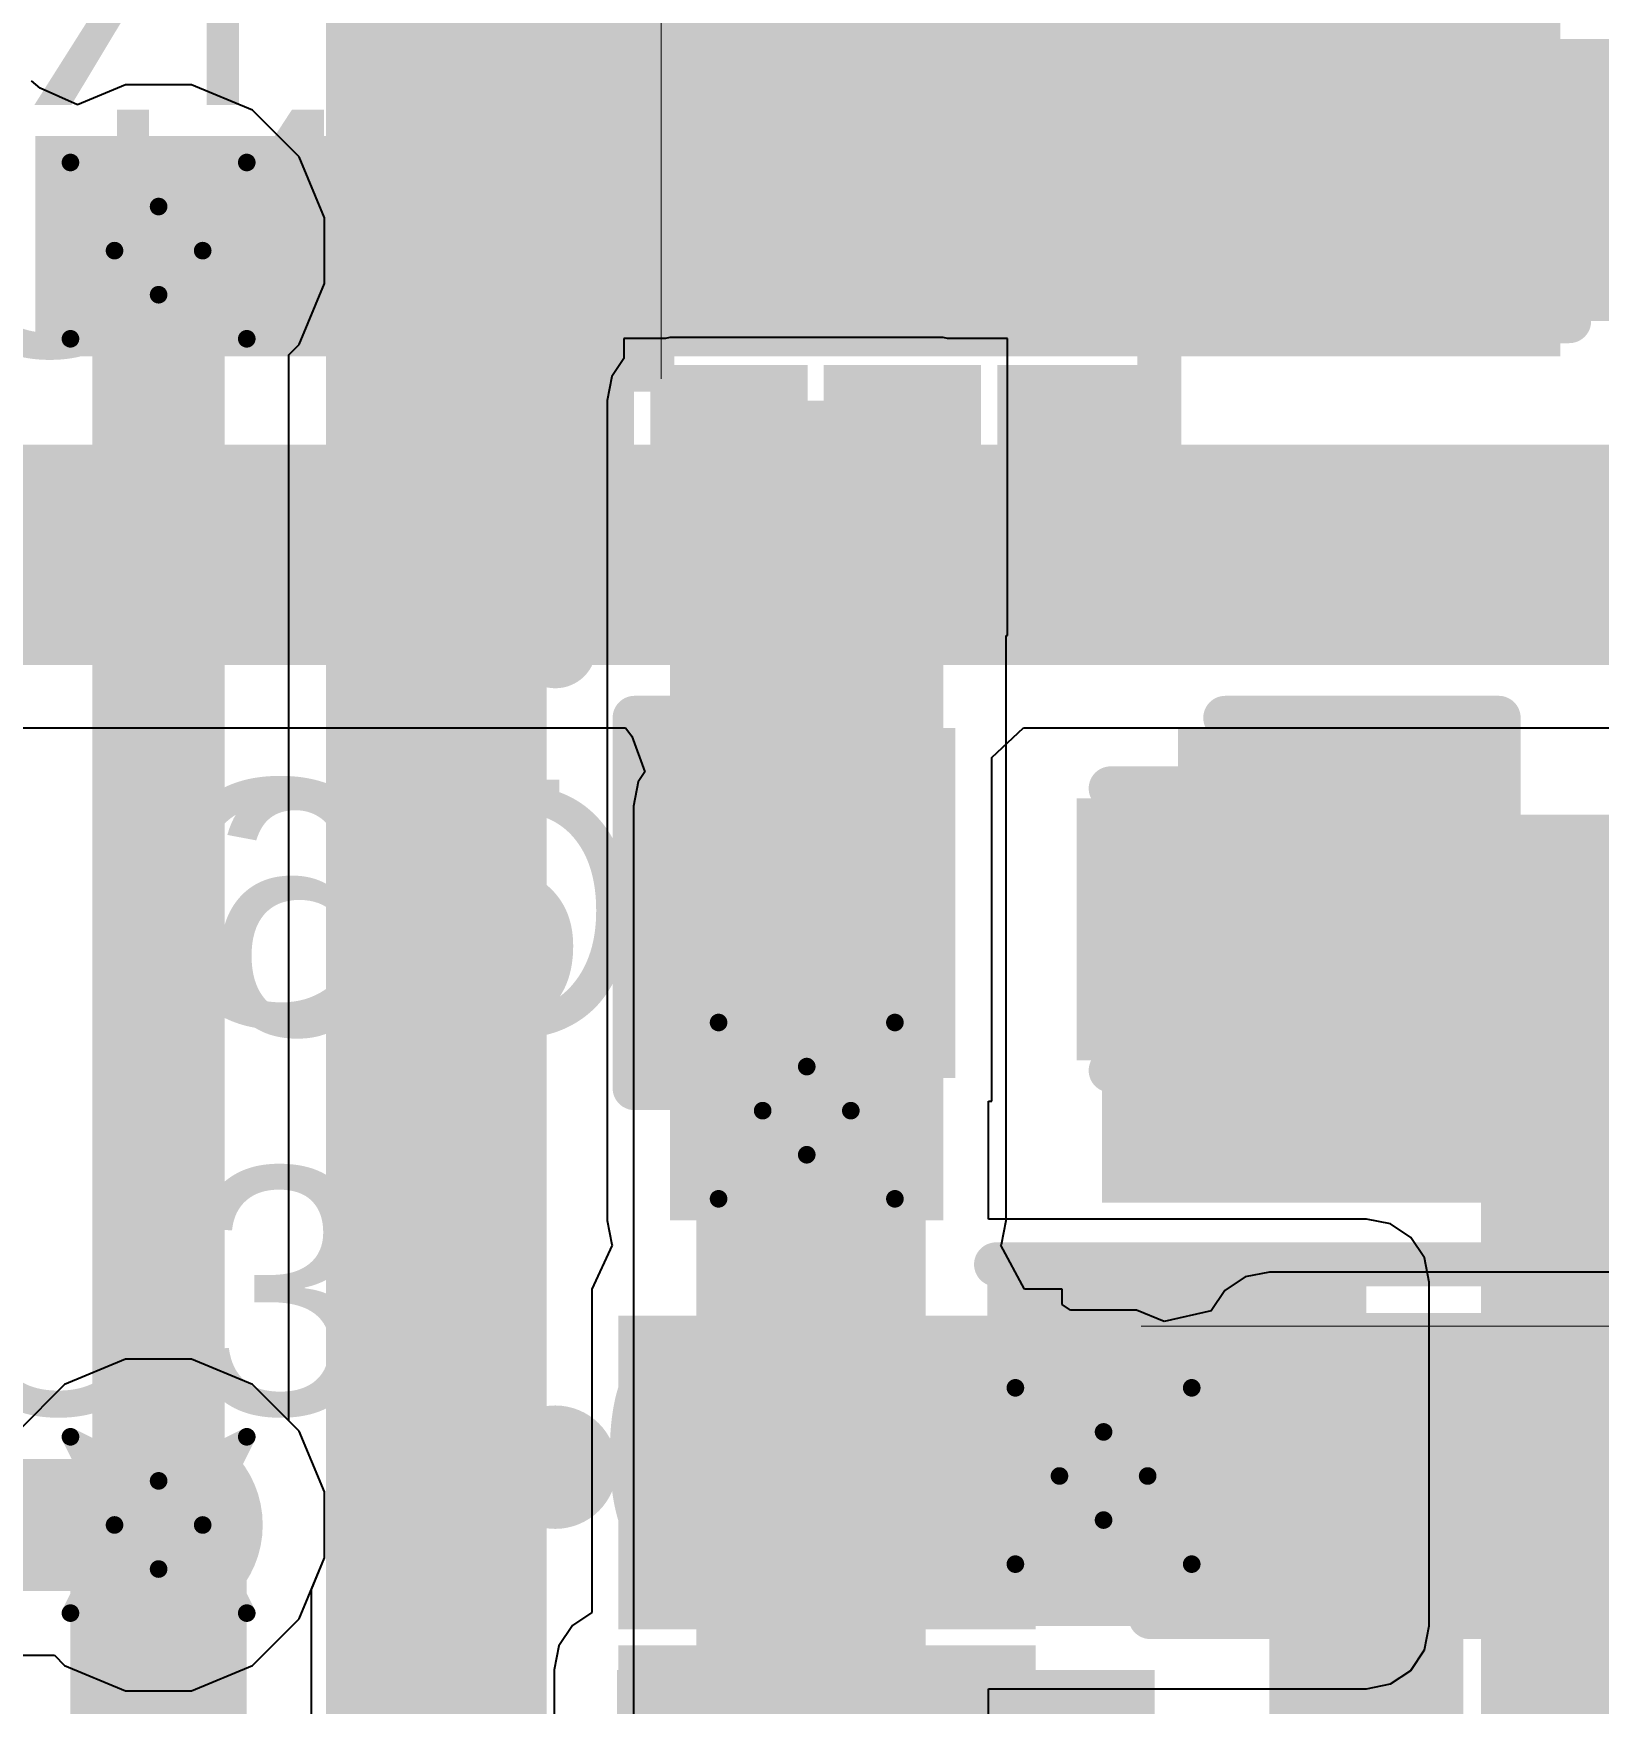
# Model space of a CAD drawing. Header units: inches. Extents: x -8 to 384, y -12 to 64.
# Drawn here: x 15.159 to 19.668, y 17.937 to 22.749 of the extents above; entities that cross this region are included whole.
import ezdxf

# ---------------------------------------------------------------- set-up
doc = ezdxf.new("R2010")
doc.units = ezdxf.units.IN
for name, color, linetype in [('Board_outline', 216, 'Continuous'), ('Bottom Layer', 5, 'Continuous'), ('Bottom Overlay', 54, 'Continuous'), ('Bottom Paste', 16, 'Continuous'), ('Bottom Solder', 6, 'Continuous'), ('Drill Drawing', 1, 'Continuous'), ('Top Layer', 1, 'Continuous'), ('Top Overlay', 2, 'Continuous'), ('Top Paste', 8, 'Continuous'), ('Top Solder', 216, 'Continuous'), ('Via Holes', 16, 'Continuous')]:
    doc.layers.add(name, color=color, linetype=linetype)
doc.styles.add('Arial', font='', dxfattribs={"height": 0.2})
doc.styles.get('Arial').set_extended_font_data('Arial')

# ---------------------------------------------------------------- blocks, each defined once
blk = doc.blocks.new('S____SOT__6_19')
at = {"layer": 'Top Layer'}
for points in [[(-1.8, 1.3), (-0.8, 1.3), (-0.8, 0.6), (-1.8, 0.6)], [(0.8, 1.3), (1.8, 1.3), (1.8, 0.6), (0.8, 0.6)], [(-1.8, 0.35), (-0.8, 0.35), (-0.8, -0.35), (-1.8, -0.35)], [(0.8, 0.35), (1.8, 0.35), (1.8, -0.35), (0.8, -0.35)], [(-1.8, -0.6), (-0.8, -0.6), (-0.8, -1.3), (-1.8, -1.3)], [(0.8, -0.6), (1.8, -0.6), (1.8, -1.3), (0.8, -1.3)]]:
    blk.add_hatch(color=1, dxfattribs=at).paths.add_polyline_path(points)
at = {"layer": 'Top Paste'}
for points in [[(-1.8, 1.3), (-0.8, 1.3), (-0.8, 0.6), (-1.8, 0.6)], [(0.8, 1.3), (1.8, 1.3), (1.8, 0.6), (0.8, 0.6)], [(-1.8, 0.35), (-0.8, 0.35), (-0.8, -0.35), (-1.8, -0.35)], [(0.8, 0.35), (1.8, 0.35), (1.8, -0.35), (0.8, -0.35)], [(-1.8, -0.6), (-0.8, -0.6), (-0.8, -1.3), (-1.8, -1.3)], [(0.8, -0.6), (1.8, -0.6), (1.8, -1.3), (0.8, -1.3)]]:
    blk.add_hatch(color=8, dxfattribs=at).paths.add_polyline_path(points)
at = {"layer": 'Top Solder'}
for points in [[(-1.9016, 1.4016), (-0.6984, 1.4016), (-0.6984, 0.4984), (-1.9016, 0.4984)], [(0.6984, 1.4016), (1.9016, 1.4016), (1.9016, 0.4984), (0.6984, 0.4984)], [(-1.9016, 0.4516), (-0.6984, 0.4516), (-0.6984, -0.4516), (-1.9016, -0.4516)], [(0.6984, 0.4516), (1.9016, 0.4516), (1.9016, -0.4516), (0.6984, -0.4516)], [(-1.9016, -0.4984), (-0.6984, -0.4984), (-0.6984, -1.4016), (-1.9016, -1.4016)], [(0.6984, -0.4984), (1.9016, -0.4984), (1.9016, -1.4016), (0.6984, -1.4016)]]:
    blk.add_hatch(color=216, dxfattribs=at).paths.add_polyline_path(points)
at = {"layer": 'Top Overlay'}
for points in [[(-0.8128, 1.5494, 0.127, 0.127, 0), (0.7112, 1.5494, 0.127, 0.127, 0)], [(-0.8128, -1.5494, 0.127, 0.127, 0), (0.7112, -1.5494, 0.127, 0.127, 0)]]:
    blk.add_lwpolyline(points, format="xyseb", dxfattribs=at)
for points in [[(-0.8446, 1.5494, 0.0635, 0.0635, 1), (-0.781, 1.5494, 0.0635, 0.0635, 1)], [(0.6794, 1.5494, 0.0635, 0.0635, 1), (0.7429, 1.5494, 0.0635, 0.0635, 1)], [(-2.032, 0.9652, 0.254, 0.254, 1), (-2.1336, 0.9652, 0.254, 0.254, 1)], [(-2.1971, 0.9652, 0.127, 0.127, 1), (-2.0701, 0.9652, 0.127, 0.127, 1)], [(-2.0955, 0.9652, 0.127, 0.127, 1), (-1.9685, 0.9652, 0.127, 0.127, 1)], [(-0.8446, -1.5494, 0.0635, 0.0635, 1), (-0.781, -1.5494, 0.0635, 0.0635, 1)], [(0.6794, -1.5494, 0.0635, 0.0635, 1), (0.7429, -1.5494, 0.0635, 0.0635, 1)]]:
    blk.add_lwpolyline(points, format="xyseb", close=True, dxfattribs=at)
blk = doc.blocks.new('C__0603_20')
at = {"layer": 'Top Layer'}
for points in [[(-0.381, 0.4445), (-0.381, -0.4445), (-1.143, -0.4445), (-1.143, 0.4445)], [(1.143, 0.4445), (1.143, -0.4445), (0.381, -0.4445), (0.381, 0.4445)]]:
    blk.add_hatch(color=1, dxfattribs=at).paths.add_polyline_path(points)
at = {"layer": 'Top Paste'}
for points in [[(-0.381, 0.4445), (-0.381, -0.4445), (-1.143, -0.4445), (-1.143, 0.4445)], [(1.143, 0.4445), (1.143, -0.4445), (0.381, -0.4445), (0.381, 0.4445)]]:
    blk.add_hatch(color=8, dxfattribs=at).paths.add_polyline_path(points)
at = {"layer": 'Top Solder'}
for points in [[(-0.321, 0.5045), (-0.321, -0.5045), (-1.203, -0.5045), (-1.203, 0.5045)], [(1.203, 0.5045), (1.203, -0.5045), (0.321, -0.5045), (0.321, 0.5045)]]:
    blk.add_hatch(color=216, dxfattribs=at).paths.add_polyline_path(points)
at = {"layer": 'Top Overlay'}
for points in [[(-1.2446, -0.5334, 0.127, 0.127, 0), (-1.2446, 0.5334, 0.127, 0.127, 0)], [(-1.2446, 0.5334, 0.127, 0.127, 0), (-0.4572, 0.5334, 0.127, 0.127, 0)], [(0.4572, 0.5334, 0.127, 0.127, 0), (1.2446, 0.5334, 0.127, 0.127, 0)], [(1.2446, -0.5334, 0.127, 0.127, 0), (1.2446, 0.5334, 0.127, 0.127, 0)], [(-1.2446, -0.5334, 0.127, 0.127, 0), (-0.4572, -0.5334, 0.127, 0.127, 0)], [(0.4572, -0.5334, 0.127, 0.127, 0), (1.2446, -0.5334, 0.127, 0.127, 0)]]:
    blk.add_lwpolyline(points, format="xyseb", dxfattribs=at)
for points in [[(-1.2764, 0.5334, 0.0635, 0.0635, 1), (-1.2128, 0.5334, 0.0635, 0.0635, 1)], [(-1.2764, 0.5334, 0.0635, 0.0635, 1), (-1.2128, 0.5334, 0.0635, 0.0635, 1)], [(-0.4889, 0.5334, 0.0635, 0.0635, 1), (-0.4254, 0.5334, 0.0635, 0.0635, 1)], [(0.4254, 0.5334, 0.0635, 0.0635, 1), (0.4889, 0.5334, 0.0635, 0.0635, 1)], [(1.2128, 0.5334, 0.0635, 0.0635, 1), (1.2764, 0.5334, 0.0635, 0.0635, 1)], [(1.2128, 0.5334, 0.0635, 0.0635, 1), (1.2764, 0.5334, 0.0635, 0.0635, 1)], [(-1.2764, -0.5334, 0.0635, 0.0635, 1), (-1.2128, -0.5334, 0.0635, 0.0635, 1)], [(-1.2764, -0.5334, 0.0635, 0.0635, 1), (-1.2128, -0.5334, 0.0635, 0.0635, 1)], [(-0.4889, -0.5334, 0.0635, 0.0635, 1), (-0.4254, -0.5334, 0.0635, 0.0635, 1)], [(0.4254, -0.5334, 0.0635, 0.0635, 1), (0.4889, -0.5334, 0.0635, 0.0635, 1)], [(1.2128, -0.5334, 0.0635, 0.0635, 1), (1.2764, -0.5334, 0.0635, 0.0635, 1)], [(1.2128, -0.5334, 0.0635, 0.0635, 1), (1.2764, -0.5334, 0.0635, 0.0635, 1)]]:
    blk.add_lwpolyline(points, format="xyseb", close=True, dxfattribs=at)
blk = doc.blocks.new('C___0402_B_21')
at = {"layer": 'Bottom Layer'}
for points in [[(-0.2413, 0.3175), (-0.2413, -0.3175), (-0.6985, -0.3175), (-0.6985, 0.3175)], [(0.6985, 0.3175), (0.6985, -0.3175), (0.2413, -0.3175), (0.2413, 0.3175)]]:
    blk.add_hatch(color=5, dxfattribs=at).paths.add_polyline_path(points)
at = {"layer": 'Bottom Paste'}
for points in [[(-0.2413, 0.3175), (-0.2413, -0.3175), (-0.6985, -0.3175), (-0.6985, 0.3175)], [(0.6985, 0.3175), (0.6985, -0.3175), (0.2413, -0.3175), (0.2413, 0.3175)]]:
    blk.add_hatch(color=16, dxfattribs=at).paths.add_polyline_path(points)
at = {"layer": 'Bottom Solder'}
for points in [[(-0.1813, 0.3775), (-0.1813, -0.3775), (-0.7585, -0.3775), (-0.7585, 0.3775)], [(0.7585, 0.3775), (0.7585, -0.3775), (0.1813, -0.3775), (0.1813, 0.3775)]]:
    blk.add_hatch(color=6, dxfattribs=at).paths.add_polyline_path(points)
at = {"layer": 'Bottom Overlay'}
for points in [[(-0.7874, -0.4064, 0.127, 0.127, 0), (-0.7874, 0.4064, 0.127, 0.127, 0)], [(-0.7874, 0.4064, 0.127, 0.127, 0), (-0.2794, 0.4064, 0.127, 0.127, 0)], [(0.2794, 0.4064, 0.127, 0.127, 0), (0.7874, 0.4064, 0.127, 0.127, 0)], [(0.7874, -0.4064, 0.127, 0.127, 0), (0.7874, 0.4064, 0.127, 0.127, 0)], [(-0.7874, -0.4064, 0.127, 0.127, 0), (-0.2794, -0.4064, 0.127, 0.127, 0)], [(0.2794, -0.4064, 0.127, 0.127, 0), (0.7874, -0.4064, 0.127, 0.127, 0)]]:
    blk.add_lwpolyline(points, format="xyseb", dxfattribs=at)
for points in [[(-0.8191, 0.4064, 0.0635, 0.0635, 1), (-0.7556, 0.4064, 0.0635, 0.0635, 1)], [(-0.8191, 0.4064, 0.0635, 0.0635, 1), (-0.7556, 0.4064, 0.0635, 0.0635, 1)], [(-0.3111, 0.4064, 0.0635, 0.0635, 1), (-0.2477, 0.4064, 0.0635, 0.0635, 1)], [(0.2477, 0.4064, 0.0635, 0.0635, 1), (0.3111, 0.4064, 0.0635, 0.0635, 1)], [(0.7556, 0.4064, 0.0635, 0.0635, 1), (0.8191, 0.4064, 0.0635, 0.0635, 1)], [(0.7556, 0.4064, 0.0635, 0.0635, 1), (0.8191, 0.4064, 0.0635, 0.0635, 1)], [(-0.8191, -0.4064, 0.0635, 0.0635, 1), (-0.7556, -0.4064, 0.0635, 0.0635, 1)], [(-0.8191, -0.4064, 0.0635, 0.0635, 1), (-0.7556, -0.4064, 0.0635, 0.0635, 1)], [(-0.3111, -0.4064, 0.0635, 0.0635, 1), (-0.2477, -0.4064, 0.0635, 0.0635, 1)], [(0.2477, -0.4064, 0.0635, 0.0635, 1), (0.3111, -0.4064, 0.0635, 0.0635, 1)], [(0.7556, -0.4064, 0.0635, 0.0635, 1), (0.8191, -0.4064, 0.0635, 0.0635, 1)], [(0.7556, -0.4064, 0.0635, 0.0635, 1), (0.8191, -0.4064, 0.0635, 0.0635, 1)]]:
    blk.add_lwpolyline(points, format="xyseb", close=True, dxfattribs=at)
blk = doc.blocks.new('R__0402_B_28')
at = {"layer": 'Bottom Layer'}
for points in [[(-0.2413, 0.3175), (-0.2413, -0.3175), (-0.6985, -0.3175), (-0.6985, 0.3175)], [(0.6985, 0.3175), (0.6985, -0.3175), (0.2413, -0.3175), (0.2413, 0.3175)]]:
    blk.add_hatch(color=5, dxfattribs=at).paths.add_polyline_path(points)
at = {"layer": 'Bottom Paste'}
for points in [[(-0.2413, 0.3175), (-0.2413, -0.3175), (-0.6985, -0.3175), (-0.6985, 0.3175)], [(0.6985, 0.3175), (0.6985, -0.3175), (0.2413, -0.3175), (0.2413, 0.3175)]]:
    blk.add_hatch(color=16, dxfattribs=at).paths.add_polyline_path(points)
at = {"layer": 'Bottom Solder'}
for points in [[(-0.1397, 0.4191), (-0.1397, -0.4191), (-0.8001, -0.4191), (-0.8001, 0.4191)], [(0.8001, 0.4191), (0.8001, -0.4191), (0.1397, -0.4191), (0.1397, 0.4191)]]:
    blk.add_hatch(color=6, dxfattribs=at).paths.add_polyline_path(points)
at = {"layer": 'Bottom Overlay'}
for points in [[(-0.7874, -0.4064, 0.127, 0.127, 0), (-0.7874, 0.4064, 0.127, 0.127, 0)], [(0.7874, 0.4064, 0.127, 0.127, 0), (-0.7874, 0.4064, 0.127, 0.127, 0)], [(0.8128, 0.4318, 0.00323, 0.00323, 0), (-0.8128, 0.4318, 0.00323, 0.00323, 0)], [(0.7874, -0.4064, 0.127, 0.127, 0), (0.7874, 0.4064, 0.127, 0.127, 0)], [(0.7874, -0.4064, 0.127, 0.127, 0), (-0.7874, -0.4064, 0.127, 0.127, 0)]]:
    blk.add_lwpolyline(points, format="xyseb", dxfattribs=at)
for points in [[(-0.8191, 0.4064, 0.0635, 0.0635, 1), (-0.7556, 0.4064, 0.0635, 0.0635, 1)], [(-0.8191, 0.4064, 0.0635, 0.0635, 1), (-0.7556, 0.4064, 0.0635, 0.0635, 1)], [(-0.8136, 0.4318, 0.00161, 0.00161, 1), (-0.812, 0.4318, 0.00161, 0.00161, 1)], [(0.7556, 0.4064, 0.0635, 0.0635, 1), (0.8191, 0.4064, 0.0635, 0.0635, 1)], [(0.7556, 0.4064, 0.0635, 0.0635, 1), (0.8191, 0.4064, 0.0635, 0.0635, 1)], [(0.812, 0.4318, 0.00161, 0.00161, 1), (0.8136, 0.4318, 0.00161, 0.00161, 1)], [(-0.8191, -0.4064, 0.0635, 0.0635, 1), (-0.7556, -0.4064, 0.0635, 0.0635, 1)], [(-0.8191, -0.4064, 0.0635, 0.0635, 1), (-0.7556, -0.4064, 0.0635, 0.0635, 1)], [(0.7556, -0.4064, 0.0635, 0.0635, 1), (0.8191, -0.4064, 0.0635, 0.0635, 1)], [(0.7556, -0.4064, 0.0635, 0.0635, 1), (0.8191, -0.4064, 0.0635, 0.0635, 1)]]:
    blk.add_lwpolyline(points, format="xyseb", close=True, dxfattribs=at)
blk = doc.blocks.new('8_WSON__2_2__36')
at = {"layer": 'Top Layer'}
for points in [[(-1.2, 0.875), (-0.7, 0.875), (-0.7, 0.625), (-1.2, 0.625)], [(0.7, 0.875), (1.2, 0.875), (1.2, 0.625), (0.7, 0.625)], [(-0.45, 0.8), (0.45, 0.8), (0.45, -0.8), (-0.45, -0.8)], [(-1.2, 0.375), (-0.7, 0.375), (-0.7, 0.125), (-1.2, 0.125)], [(0.7, 0.375), (1.2, 0.375), (1.2, 0.125), (0.7, 0.125)], [(-1.2, -0.125), (-0.7, -0.125), (-0.7, -0.375), (-1.2, -0.375)], [(0.7, -0.125), (1.2, -0.125), (1.2, -0.375), (0.7, -0.375)], [(-1.2, -0.625), (-0.7, -0.625), (-0.7, -0.875), (-1.2, -0.875)], [(0.7, -0.625), (1.2, -0.625), (1.2, -0.875), (0.7, -0.875)]]:
    blk.add_hatch(color=1, dxfattribs=at).paths.add_polyline_path(points)
at = {"layer": 'Top Paste'}
for points in [[(-1.2, 0.875), (-0.7, 0.875), (-0.7, 0.625), (-1.2, 0.625)], [(0.7, 0.875), (1.2, 0.875), (1.2, 0.625), (0.7, 0.625)], [(-0.45, 0.8), (0.45, 0.8), (0.45, -0.8), (-0.45, -0.8)], [(-1.2, 0.375), (-0.7, 0.375), (-0.7, 0.125), (-1.2, 0.125)], [(0.7, 0.375), (1.2, 0.375), (1.2, 0.125), (0.7, 0.125)], [(-1.2, -0.125), (-0.7, -0.125), (-0.7, -0.375), (-1.2, -0.375)], [(0.7, -0.125), (1.2, -0.125), (1.2, -0.375), (0.7, -0.375)], [(-1.2, -0.625), (-0.7, -0.625), (-0.7, -0.875), (-1.2, -0.875)], [(0.7, -0.625), (1.2, -0.625), (1.2, -0.875), (0.7, -0.875)]]:
    blk.add_hatch(color=8, dxfattribs=at).paths.add_polyline_path(points)
at = {"layer": 'Top Solder'}
for points in [[(-1.3016, 0.9766), (-0.5984, 0.9766), (-0.5984, 0.5234), (-1.3016, 0.5234)], [(0.5984, 0.9766), (1.3016, 0.9766), (1.3016, 0.5234), (0.5984, 0.5234)], [(-0.5516, 0.9016), (0.5516, 0.9016), (0.5516, -0.9016), (-0.5516, -0.9016)], [(-1.3016, 0.4766), (-0.5984, 0.4766), (-0.5984, 0.0234), (-1.3016, 0.0234)], [(0.5984, 0.4766), (1.3016, 0.4766), (1.3016, 0.0234), (0.5984, 0.0234)], [(-1.3016, -0.0234), (-0.5984, -0.0234), (-0.5984, -0.4766), (-1.3016, -0.4766)], [(0.5984, -0.0234), (1.3016, -0.0234), (1.3016, -0.4766), (0.5984, -0.4766)], [(-1.3016, -0.5234), (-0.5984, -0.5234), (-0.5984, -0.9766), (-1.3016, -0.9766)], [(0.5984, -0.5234), (1.3016, -0.5234), (1.3016, -0.9766), (0.5984, -0.9766)]]:
    blk.add_hatch(color=216, dxfattribs=at).paths.add_polyline_path(points)
at = {"layer": 'Top Overlay'}
for points in [[(-0.9271, 1.0033, 0.127, 0.127, 0), (0.9144, 1.0033, 0.127, 0.127, 0)], [(-0.908, -0.9906, 0.127, 0.127, 0), (0.9334, -0.9906, 0.127, 0.127, 0)]]:
    blk.add_lwpolyline(points, format="xyseb", dxfattribs=at)
for points in [[(-0.9588, 1.0033, 0.0635, 0.0635, 1), (-0.8953, 1.0033, 0.0635, 0.0635, 1)], [(0.8827, 1.0033, 0.0635, 0.0635, 1), (0.9461, 1.0033, 0.0635, 0.0635, 1)], [(-1.3942, 0.75, 0.2, 0.2, 1), (-1.4302, 0.75, 0.2, 0.2, 1)], [(-1.4802, 0.75, 0.1, 0.1, 1), (-1.3802, 0.75, 0.1, 0.1, 1)], [(-1.4442, 0.75, 0.1, 0.1, 1), (-1.3442, 0.75, 0.1, 0.1, 1)], [(-0.9398, -0.9906, 0.0635, 0.0635, 1), (-0.8763, -0.9906, 0.0635, 0.0635, 1)], [(0.9017, -0.9906, 0.0635, 0.0635, 1), (0.9652, -0.9906, 0.0635, 0.0635, 1)]]:
    blk.add_lwpolyline(points, format="xyseb", close=True, dxfattribs=at)
blk = doc.blocks.new('C___0402_37')
at = {"layer": 'Top Layer'}
for points in [[(-0.6985, -0.3175), (-0.6985, 0.3175), (-0.2413, 0.3175), (-0.2413, -0.3175)], [(0.2413, -0.3175), (0.2413, 0.3175), (0.6985, 0.3175), (0.6985, -0.3175)]]:
    blk.add_hatch(color=1, dxfattribs=at).paths.add_polyline_path(points)
at = {"layer": 'Top Paste'}
for points in [[(-0.6985, -0.3175), (-0.6985, 0.3175), (-0.2413, 0.3175), (-0.2413, -0.3175)], [(0.2413, -0.3175), (0.2413, 0.3175), (0.6985, 0.3175), (0.6985, -0.3175)]]:
    blk.add_hatch(color=8, dxfattribs=at).paths.add_polyline_path(points)
at = {"layer": 'Top Solder'}
for points in [[(-0.7585, -0.3775), (-0.7585, 0.3775), (-0.1813, 0.3775), (-0.1813, -0.3775)], [(0.1813, -0.3775), (0.1813, 0.3775), (0.7585, 0.3775), (0.7585, -0.3775)]]:
    blk.add_hatch(color=216, dxfattribs=at).paths.add_polyline_path(points)
at = {"layer": 'Top Overlay'}
for points in [[(-0.2794, 0.4064, 0.127, 0.127, 0), (-0.7874, 0.4064, 0.127, 0.127, 0)], [(-0.7874, -0.4064, 0.127, 0.127, 0), (-0.7874, 0.4064, 0.127, 0.127, 0)], [(0.7874, 0.4064, 0.127, 0.127, 0), (0.2794, 0.4064, 0.127, 0.127, 0)], [(0.7874, -0.4064, 0.127, 0.127, 0), (0.7874, 0.4064, 0.127, 0.127, 0)], [(-0.2794, -0.4064, 0.127, 0.127, 0), (-0.7874, -0.4064, 0.127, 0.127, 0)], [(0.7874, -0.4064, 0.127, 0.127, 0), (0.2794, -0.4064, 0.127, 0.127, 0)]]:
    blk.add_lwpolyline(points, format="xyseb", dxfattribs=at)
for points in [[(-0.8191, 0.4064, 0.0635, 0.0635, 1), (-0.7556, 0.4064, 0.0635, 0.0635, 1)], [(-0.8191, 0.4064, 0.0635, 0.0635, 1), (-0.7556, 0.4064, 0.0635, 0.0635, 1)], [(-0.3111, 0.4064, 0.0635, 0.0635, 1), (-0.2477, 0.4064, 0.0635, 0.0635, 1)], [(0.2477, 0.4064, 0.0635, 0.0635, 1), (0.3111, 0.4064, 0.0635, 0.0635, 1)], [(0.7556, 0.4064, 0.0635, 0.0635, 1), (0.8191, 0.4064, 0.0635, 0.0635, 1)], [(0.7556, 0.4064, 0.0635, 0.0635, 1), (0.8191, 0.4064, 0.0635, 0.0635, 1)], [(-0.8191, -0.4064, 0.0635, 0.0635, 1), (-0.7556, -0.4064, 0.0635, 0.0635, 1)], [(-0.8191, -0.4064, 0.0635, 0.0635, 1), (-0.7556, -0.4064, 0.0635, 0.0635, 1)], [(-0.3111, -0.4064, 0.0635, 0.0635, 1), (-0.2477, -0.4064, 0.0635, 0.0635, 1)], [(0.2477, -0.4064, 0.0635, 0.0635, 1), (0.3111, -0.4064, 0.0635, 0.0635, 1)], [(0.7556, -0.4064, 0.0635, 0.0635, 1), (0.8191, -0.4064, 0.0635, 0.0635, 1)], [(0.7556, -0.4064, 0.0635, 0.0635, 1), (0.8191, -0.4064, 0.0635, 0.0635, 1)]]:
    blk.add_lwpolyline(points, format="xyseb", close=True, dxfattribs=at)
blk = doc.blocks.new('R__0402_B_57')
at = {"layer": 'Bottom Layer'}
for points in [[(-0.2413, 0.3175), (-0.2413, -0.3175), (-0.6985, -0.3175), (-0.6985, 0.3175)], [(0.6985, 0.3175), (0.6985, -0.3175), (0.2413, -0.3175), (0.2413, 0.3175)]]:
    blk.add_hatch(color=5, dxfattribs=at).paths.add_polyline_path(points)
at = {"layer": 'Bottom Paste'}
for points in [[(-0.2413, 0.3175), (-0.2413, -0.3175), (-0.6985, -0.3175), (-0.6985, 0.3175)], [(0.6985, 0.3175), (0.6985, -0.3175), (0.2413, -0.3175), (0.2413, 0.3175)]]:
    blk.add_hatch(color=16, dxfattribs=at).paths.add_polyline_path(points)
at = {"layer": 'Bottom Solder'}
for points in [[(-0.1397, 0.4191), (-0.1397, -0.4191), (-0.8001, -0.4191), (-0.8001, 0.4191)], [(0.8001, 0.4191), (0.8001, -0.4191), (0.1397, -0.4191), (0.1397, 0.4191)]]:
    blk.add_hatch(color=6, dxfattribs=at).paths.add_polyline_path(points)
at = {"layer": 'Bottom Overlay'}
for points in [[(-0.7874, -0.4064, 0.127, 0.127, 0), (-0.7874, 0.4064, 0.127, 0.127, 0)], [(-0.7874, 0.4064, 0.127, 0.127, 0), (0.7874, 0.4064, 0.127, 0.127, 0)], [(-0.8128, 0.4318, 0.00323, 0.00323, 0), (0.8128, 0.4318, 0.00323, 0.00323, 0)], [(0.7874, -0.4064, 0.127, 0.127, 0), (0.7874, 0.4064, 0.127, 0.127, 0)], [(-0.7874, -0.4064, 0.127, 0.127, 0), (0.7874, -0.4064, 0.127, 0.127, 0)]]:
    blk.add_lwpolyline(points, format="xyseb", dxfattribs=at)
for points in [[(-0.8191, 0.4064, 0.0635, 0.0635, 1), (-0.7556, 0.4064, 0.0635, 0.0635, 1)], [(-0.8191, 0.4064, 0.0635, 0.0635, 1), (-0.7556, 0.4064, 0.0635, 0.0635, 1)], [(-0.8136, 0.4318, 0.00161, 0.00161, 1), (-0.812, 0.4318, 0.00161, 0.00161, 1)], [(0.7556, 0.4064, 0.0635, 0.0635, 1), (0.8191, 0.4064, 0.0635, 0.0635, 1)], [(0.7556, 0.4064, 0.0635, 0.0635, 1), (0.8191, 0.4064, 0.0635, 0.0635, 1)], [(0.812, 0.4318, 0.00161, 0.00161, 1), (0.8136, 0.4318, 0.00161, 0.00161, 1)], [(-0.8191, -0.4064, 0.0635, 0.0635, 1), (-0.7556, -0.4064, 0.0635, 0.0635, 1)], [(-0.8191, -0.4064, 0.0635, 0.0635, 1), (-0.7556, -0.4064, 0.0635, 0.0635, 1)], [(0.7556, -0.4064, 0.0635, 0.0635, 1), (0.8191, -0.4064, 0.0635, 0.0635, 1)], [(0.7556, -0.4064, 0.0635, 0.0635, 1), (0.8191, -0.4064, 0.0635, 0.0635, 1)]]:
    blk.add_lwpolyline(points, format="xyseb", close=True, dxfattribs=at)
blk = doc.blocks.new('C__0805_B_104')
at = {"layer": 'Bottom Layer'}
for points in [[(-1.524, 0.762), (-0.508, 0.762), (-0.508, -0.762), (-1.524, -0.762)], [(0.508, 0.762), (1.524, 0.762), (1.524, -0.762), (0.508, -0.762)]]:
    blk.add_hatch(color=5, dxfattribs=at).paths.add_polyline_path(points)
at = {"layer": 'Bottom Paste'}
for points in [[(-1.524, 0.762), (-0.508, 0.762), (-0.508, -0.762), (-1.524, -0.762)], [(0.508, 0.762), (1.524, 0.762), (1.524, -0.762), (0.508, -0.762)]]:
    blk.add_hatch(color=16, dxfattribs=at).paths.add_polyline_path(points)
at = {"layer": 'Bottom Solder'}
for points in [[(-1.594, 0.832), (-0.438, 0.832), (-0.438, -0.832), (-1.594, -0.832)], [(0.438, 0.832), (1.594, 0.832), (1.594, -0.832), (0.438, -0.832)]]:
    blk.add_hatch(color=6, dxfattribs=at).paths.add_polyline_path(points)
at = {"layer": 'Bottom Overlay'}
for points in [[(-1.6256, -0.8636, 0.127, 0.127, 0), (-1.6256, 0.8636, 0.127, 0.127, 0)], [(-1.6256, 0.8636, 0.127, 0.127, 0), (-0.6096, 0.8636, 0.127, 0.127, 0)], [(0.6096, 0.8636, 0.127, 0.127, 0), (1.6256, 0.8636, 0.127, 0.127, 0)], [(1.6256, -0.8636, 0.127, 0.127, 0), (1.6256, 0.8636, 0.127, 0.127, 0)], [(-1.6256, -0.8636, 0.127, 0.127, 0), (-0.6096, -0.8636, 0.127, 0.127, 0)], [(0.6096, -0.8636, 0.127, 0.127, 0), (1.6256, -0.8636, 0.127, 0.127, 0)]]:
    blk.add_lwpolyline(points, format="xyseb", dxfattribs=at)
for points in [[(-1.6574, 0.8636, 0.0635, 0.0635, 1), (-1.5938, 0.8636, 0.0635, 0.0635, 1)], [(-1.6574, 0.8636, 0.0635, 0.0635, 1), (-1.5938, 0.8636, 0.0635, 0.0635, 1)], [(-0.6413, 0.8636, 0.0635, 0.0635, 1), (-0.5778, 0.8636, 0.0635, 0.0635, 1)], [(0.5778, 0.8636, 0.0635, 0.0635, 1), (0.6413, 0.8636, 0.0635, 0.0635, 1)], [(1.5938, 0.8636, 0.0635, 0.0635, 1), (1.6574, 0.8636, 0.0635, 0.0635, 1)], [(1.5938, 0.8636, 0.0635, 0.0635, 1), (1.6574, 0.8636, 0.0635, 0.0635, 1)], [(-1.6574, -0.8636, 0.0635, 0.0635, 1), (-1.5938, -0.8636, 0.0635, 0.0635, 1)], [(-1.6574, -0.8636, 0.0635, 0.0635, 1), (-1.5938, -0.8636, 0.0635, 0.0635, 1)], [(-0.6413, -0.8636, 0.0635, 0.0635, 1), (-0.5778, -0.8636, 0.0635, 0.0635, 1)], [(0.5778, -0.8636, 0.0635, 0.0635, 1), (0.6413, -0.8636, 0.0635, 0.0635, 1)], [(1.5938, -0.8636, 0.0635, 0.0635, 1), (1.6574, -0.8636, 0.0635, 0.0635, 1)], [(1.5938, -0.8636, 0.0635, 0.0635, 1), (1.6574, -0.8636, 0.0635, 0.0635, 1)]]:
    blk.add_lwpolyline(points, format="xyseb", close=True, dxfattribs=at)

msp = doc.modelspace()

# ---------------------------------------------------------------- hatches: boundary and pattern name
at = {"layer": 'Bottom Layer'}
for points in [[(17.7038, 22.0472), (19.558, 22.0472), (19.558, 23.7744), (17.7038, 23.7744)], [(15.1638, 21.8186), (19.558, 21.8186), (19.558, 22.4536), (15.1638, 22.4536)], [(12.0142, 20.9296), (21.9456, 20.9296), (21.9456, 21.5646), (12.0142, 21.5646)], [(17.0688, 16.2814), (17.7292, 16.2814), (17.7292, 20.5232), (17.0688, 20.5232)], [(18.2372, 19.3802), (20.6756, 19.3802), (20.6756, 20.4978), (18.2372, 20.4978)], [(19.3294, 16.9164), (20.7518, 16.9164), (20.7518, 20.4978), (19.3294, 20.4978)], [(17.907, 18.161), (18.9992, 18.161), (18.9992, 19.1516), (17.907, 19.1516)]]:
    msp.add_hatch(color=5, dxfattribs=at).paths.add_polyline_path(points)
h = msp.add_hatch(color=5, dxfattribs=at)
edge = h.paths.add_edge_path()
edge.add_arc((15.5194, 22.1234), 0.3, 0, 360)
h = msp.add_hatch(color=5, dxfattribs=at)
edge = h.paths.add_edge_path()
edge.add_arc((17.3868, 19.6454), 0.3, 0, 360)
h = msp.add_hatch(color=5, dxfattribs=at)
edge = h.paths.add_edge_path()
edge.add_arc((18.242, 18.5928), 0.3, 0, 360)
h = msp.add_hatch(color=5, dxfattribs=at)
edge = h.paths.add_edge_path()
edge.add_arc((15.5194, 18.4517), 0.3, 0, 360)
at = {"layer": 'Top Layer'}
for points in [[(18.0594, 21.9202), (18.542, 21.9202), (18.542, 23.622), (18.0594, 23.622)], [(16.637, 22.8346), (16.002, 22.8346), (16.002, 15.9512), (16.637, 15.9512)], [(16.6116, 21.9202), (21.463, 21.9202), (21.463, 22.733), (16.6116, 22.733)], [(16.5608, 21.0058), (16.8148, 21.0058), (16.8148, 21.971), (16.5608, 21.971)], [(16.9926, 19.3294), (17.78, 19.3294), (17.78, 21.6916), (16.9926, 21.6916)], [(18.7198, 18.2372), (20.574, 18.2372), (20.574, 18.9992), (18.7198, 18.9992)], [(18.7198, 14.1478), (19.2786, 14.1478), (19.2786, 18.9992), (18.7198, 18.9992)], [(16.8402, 16.2052), (17.8816, 16.2052), (17.8816, 18.034), (16.8402, 18.034)], [(17.399, 15.0368), (18.3896, 15.0368), (18.3896, 18.034), (17.399, 18.034)]]:
    msp.add_hatch(color=1, dxfattribs=at).paths.add_polyline_path(points)
h = msp.add_hatch(color=1, dxfattribs=at)
edge = h.paths.add_edge_path()
edge.add_arc((15.5194, 22.1234), 0.3, 0, 360)
h = msp.add_hatch(color=1, dxfattribs=at)
edge = h.paths.add_edge_path()
edge.add_arc((17.3868, 19.6454), 0.3, 0, 360)
h = msp.add_hatch(color=1, dxfattribs=at)
edge = h.paths.add_edge_path()
edge.add_arc((18.242, 18.5928), 0.3, 0, 360)
h = msp.add_hatch(color=1, dxfattribs=at)
edge = h.paths.add_edge_path()
edge.add_arc((15.5194, 18.4517), 0.3, 0, 360)
at = {"layer": 'Via Holes'}
h = msp.add_hatch(color=7, dxfattribs=at)
edge = h.paths.add_edge_path()
edge.add_arc((15.5194, 22.1234), 0.15, 0, 360)
h = msp.add_hatch(color=7, dxfattribs=at)
edge = h.paths.add_edge_path()
edge.add_arc((17.3868, 19.6454), 0.15, 0, 360)
h = msp.add_hatch(color=7, dxfattribs=at)
edge = h.paths.add_edge_path()
edge.add_arc((18.242, 18.5928), 0.15, 0, 360)
h = msp.add_hatch(color=7, dxfattribs=at)
edge = h.paths.add_edge_path()
edge.add_arc((15.5194, 18.4517), 0.15, 0, 360)

# ---------------------------------------------------------------- linework, layer by layer
at = {"layer": 'Board_outline'}
msp.add_lwpolyline([(37.5368, 13.3604, 0.254, 0.254, 1), (-7.4632, 13.3604, 0.254, 0.254, 1)], format="xyseb", close=True, dxfattribs=at)
at = {"layer": 'Bottom Layer'}
for p, q in [((12.0142, 20.7483), (16.8643, 20.7483)), ((16.8643, 20.7483), (16.8832, 20.7243)), ((17.9197, 20.6629), (18.0113, 20.7483)), ((18.0113, 20.7483), (20.9261, 20.7483)), ((16.8832, 20.7243), (16.9205, 20.6213)), ((17.9197, 20.6213), (17.9197, 20.6629)), ((16.9205, 20.6213), (16.9013, 20.5926)), ((17.9197, 19.6723), (17.9197, 20.6213)), ((16.9013, 20.5926), (16.8875, 20.5232)), ((16.8875, 20.5232), (16.8875, 16.2814)), ((17.9105, 19.3329), (17.9105, 19.6723)), ((17.9105, 19.6723), (17.9197, 19.6723)), ((18.9992, 19.3329), (17.9105, 19.3329)), ((19.0686, 19.3191), (18.9992, 19.3329)), ((19.1274, 19.2798), (19.0686, 19.3191)), ((19.1667, 19.221), (19.1274, 19.2798)), ((19.1805, 19.1516), (19.1667, 19.221)), ((19.1805, 18.161), (19.1805, 19.1516)), ((15.4244, 18.9295), (15.2487, 18.8568)), ((15.6144, 18.9295), (15.4244, 18.9295)), ((15.7901, 18.8568), (15.6144, 18.9295)), ((15.2487, 18.8568), (15.1143, 18.7224)), ((15.9245, 18.7224), (15.7901, 18.8568)), ((15.9972, 18.5468), (15.9245, 18.7224)), ((15.9972, 18.3567), (15.9972, 18.5468)), ((15.9597, 18.2661), (15.9972, 18.3567)), ((15.9597, 17.2291), (15.9597, 18.2661)), ((19.1667, 18.0916), (19.1805, 18.161)), ((19.1274, 18.0328), (19.1667, 18.0916)), ((19.0686, 17.9935), (19.1274, 18.0328)), ((17.9105, 16.2814), (17.9105, 17.9797)), ((17.9105, 17.9797), (18.9992, 17.9797)), ((18.9992, 17.9797), (19.0686, 17.9935))]:
    msp.add_line(p, q, dxfattribs=at)
msp.add_lwpolyline([(15.5194, 17.0434, 0.508, 0.508, 0), (15.5194, 18.4517, 0.508, 0.508, 0)], format="xyseb", dxfattribs=at)
msp.add_lwpolyline([(15.3924, 18.4517, 0.254, 0.254, 1), (15.6464, 18.4517, 0.254, 0.254, 1)], format="xyseb", close=True, dxfattribs=at)
at = {"layer": 'Drill Drawing'}
for points in [[(15.2654, 22.3774, 0.0508, 0.0508, 0), (15.5194, 22.2504, 0.0508, 0.0508, 0)], [(15.2654, 22.3774, 0.0508, 0.0508, 0), (15.3924, 22.1234, 0.0508, 0.0508, 0)], [(15.5194, 22.2504, 0.0508, 0.0508, 0), (15.7734, 22.3774, 0.0508, 0.0508, 0)], [(15.6464, 22.1234, 0.0508, 0.0508, 0), (15.7734, 22.3774, 0.0508, 0.0508, 0)], [(15.2654, 21.8694, 0.0508, 0.0508, 0), (15.3924, 22.1234, 0.0508, 0.0508, 0)], [(15.6464, 22.1234, 0.0508, 0.0508, 0), (15.7734, 21.8694, 0.0508, 0.0508, 0)], [(15.2654, 21.8694, 0.0508, 0.0508, 0), (15.5194, 21.9964, 0.0508, 0.0508, 0)], [(15.5194, 21.9964, 0.0508, 0.0508, 0), (15.7734, 21.8694, 0.0508, 0.0508, 0)], [(17.1328, 19.8994, 0.0508, 0.0508, 0), (17.3868, 19.7724, 0.0508, 0.0508, 0)], [(17.1328, 19.8994, 0.0508, 0.0508, 0), (17.2598, 19.6454, 0.0508, 0.0508, 0)], [(17.3868, 19.7724, 0.0508, 0.0508, 0), (17.6408, 19.8994, 0.0508, 0.0508, 0)], [(17.5138, 19.6454, 0.0508, 0.0508, 0), (17.6408, 19.8994, 0.0508, 0.0508, 0)], [(17.1328, 19.3914, 0.0508, 0.0508, 0), (17.2598, 19.6454, 0.0508, 0.0508, 0)], [(17.5138, 19.6454, 0.0508, 0.0508, 0), (17.6408, 19.3914, 0.0508, 0.0508, 0)], [(17.1328, 19.3914, 0.0508, 0.0508, 0), (17.3868, 19.5184, 0.0508, 0.0508, 0)], [(17.3868, 19.5184, 0.0508, 0.0508, 0), (17.6408, 19.3914, 0.0508, 0.0508, 0)], [(17.988, 18.8468, 0.0508, 0.0508, 0), (18.242, 18.7198, 0.0508, 0.0508, 0)], [(17.988, 18.8468, 0.0508, 0.0508, 0), (18.115, 18.5928, 0.0508, 0.0508, 0)], [(18.242, 18.7198, 0.0508, 0.0508, 0), (18.496, 18.8468, 0.0508, 0.0508, 0)], [(18.369, 18.5928, 0.0508, 0.0508, 0), (18.496, 18.8468, 0.0508, 0.0508, 0)], [(15.2654, 18.7057, 0.0508, 0.0508, 0), (15.5194, 18.5787, 0.0508, 0.0508, 0)], [(15.2654, 18.7057, 0.0508, 0.0508, 0), (15.3924, 18.4517, 0.0508, 0.0508, 0)], [(15.5194, 18.5787, 0.0508, 0.0508, 0), (15.7734, 18.7057, 0.0508, 0.0508, 0)], [(15.6464, 18.4517, 0.0508, 0.0508, 0), (15.7734, 18.7057, 0.0508, 0.0508, 0)], [(17.988, 18.3388, 0.0508, 0.0508, 0), (18.115, 18.5928, 0.0508, 0.0508, 0)], [(18.369, 18.5928, 0.0508, 0.0508, 0), (18.496, 18.3388, 0.0508, 0.0508, 0)], [(17.988, 18.3388, 0.0508, 0.0508, 0), (18.242, 18.4658, 0.0508, 0.0508, 0)], [(18.242, 18.4658, 0.0508, 0.0508, 0), (18.496, 18.3388, 0.0508, 0.0508, 0)], [(15.2654, 18.1977, 0.0508, 0.0508, 0), (15.3924, 18.4517, 0.0508, 0.0508, 0)], [(15.6464, 18.4517, 0.0508, 0.0508, 0), (15.7734, 18.1977, 0.0508, 0.0508, 0)], [(15.2654, 18.1977, 0.0508, 0.0508, 0), (15.5194, 18.3247, 0.0508, 0.0508, 0)], [(15.5194, 18.3247, 0.0508, 0.0508, 0), (15.7734, 18.1977, 0.0508, 0.0508, 0)]]:
    msp.add_lwpolyline(points, format="xyseb", dxfattribs=at)
for points in [[(15.2527, 22.3774, 0.0254, 0.0254, 1), (15.2781, 22.3774, 0.0254, 0.0254, 1)], [(15.2527, 22.3774, 0.0254, 0.0254, 1), (15.2781, 22.3774, 0.0254, 0.0254, 1)], [(15.7607, 22.3774, 0.0254, 0.0254, 1), (15.7861, 22.3774, 0.0254, 0.0254, 1)], [(15.7607, 22.3774, 0.0254, 0.0254, 1), (15.7861, 22.3774, 0.0254, 0.0254, 1)], [(15.5067, 22.2504, 0.0254, 0.0254, 1), (15.5321, 22.2504, 0.0254, 0.0254, 1)], [(15.5067, 22.2504, 0.0254, 0.0254, 1), (15.5321, 22.2504, 0.0254, 0.0254, 1)], [(15.3797, 22.1234, 0.0254, 0.0254, 1), (15.4051, 22.1234, 0.0254, 0.0254, 1)], [(15.3797, 22.1234, 0.0254, 0.0254, 1), (15.4051, 22.1234, 0.0254, 0.0254, 1)], [(15.6337, 22.1234, 0.0254, 0.0254, 1), (15.6591, 22.1234, 0.0254, 0.0254, 1)], [(15.6337, 22.1234, 0.0254, 0.0254, 1), (15.6591, 22.1234, 0.0254, 0.0254, 1)], [(15.5067, 21.9964, 0.0254, 0.0254, 1), (15.5321, 21.9964, 0.0254, 0.0254, 1)], [(15.5067, 21.9964, 0.0254, 0.0254, 1), (15.5321, 21.9964, 0.0254, 0.0254, 1)], [(15.2527, 21.8694, 0.0254, 0.0254, 1), (15.2781, 21.8694, 0.0254, 0.0254, 1)], [(15.2527, 21.8694, 0.0254, 0.0254, 1), (15.2781, 21.8694, 0.0254, 0.0254, 1)], [(15.7607, 21.8694, 0.0254, 0.0254, 1), (15.7861, 21.8694, 0.0254, 0.0254, 1)], [(15.7607, 21.8694, 0.0254, 0.0254, 1), (15.7861, 21.8694, 0.0254, 0.0254, 1)], [(17.1201, 19.8994, 0.0254, 0.0254, 1), (17.1455, 19.8994, 0.0254, 0.0254, 1)], [(17.1201, 19.8994, 0.0254, 0.0254, 1), (17.1455, 19.8994, 0.0254, 0.0254, 1)], [(17.6281, 19.8994, 0.0254, 0.0254, 1), (17.6535, 19.8994, 0.0254, 0.0254, 1)], [(17.6281, 19.8994, 0.0254, 0.0254, 1), (17.6535, 19.8994, 0.0254, 0.0254, 1)], [(17.3741, 19.7724, 0.0254, 0.0254, 1), (17.3995, 19.7724, 0.0254, 0.0254, 1)], [(17.3741, 19.7724, 0.0254, 0.0254, 1), (17.3995, 19.7724, 0.0254, 0.0254, 1)], [(17.2471, 19.6454, 0.0254, 0.0254, 1), (17.2725, 19.6454, 0.0254, 0.0254, 1)], [(17.2471, 19.6454, 0.0254, 0.0254, 1), (17.2725, 19.6454, 0.0254, 0.0254, 1)], [(17.5011, 19.6454, 0.0254, 0.0254, 1), (17.5265, 19.6454, 0.0254, 0.0254, 1)], [(17.5011, 19.6454, 0.0254, 0.0254, 1), (17.5265, 19.6454, 0.0254, 0.0254, 1)], [(17.3741, 19.5184, 0.0254, 0.0254, 1), (17.3995, 19.5184, 0.0254, 0.0254, 1)], [(17.3741, 19.5184, 0.0254, 0.0254, 1), (17.3995, 19.5184, 0.0254, 0.0254, 1)], [(17.1201, 19.3914, 0.0254, 0.0254, 1), (17.1455, 19.3914, 0.0254, 0.0254, 1)], [(17.1201, 19.3914, 0.0254, 0.0254, 1), (17.1455, 19.3914, 0.0254, 0.0254, 1)], [(17.6281, 19.3914, 0.0254, 0.0254, 1), (17.6535, 19.3914, 0.0254, 0.0254, 1)], [(17.6281, 19.3914, 0.0254, 0.0254, 1), (17.6535, 19.3914, 0.0254, 0.0254, 1)], [(17.9753, 18.8468, 0.0254, 0.0254, 1), (18.0007, 18.8468, 0.0254, 0.0254, 1)], [(17.9753, 18.8468, 0.0254, 0.0254, 1), (18.0007, 18.8468, 0.0254, 0.0254, 1)], [(18.4833, 18.8468, 0.0254, 0.0254, 1), (18.5087, 18.8468, 0.0254, 0.0254, 1)], [(18.4833, 18.8468, 0.0254, 0.0254, 1), (18.5087, 18.8468, 0.0254, 0.0254, 1)], [(15.2527, 18.7057, 0.0254, 0.0254, 1), (15.2781, 18.7057, 0.0254, 0.0254, 1)], [(15.2527, 18.7057, 0.0254, 0.0254, 1), (15.2781, 18.7057, 0.0254, 0.0254, 1)], [(15.7607, 18.7057, 0.0254, 0.0254, 1), (15.7861, 18.7057, 0.0254, 0.0254, 1)], [(15.7607, 18.7057, 0.0254, 0.0254, 1), (15.7861, 18.7057, 0.0254, 0.0254, 1)], [(18.2293, 18.7198, 0.0254, 0.0254, 1), (18.2547, 18.7198, 0.0254, 0.0254, 1)], [(18.2293, 18.7198, 0.0254, 0.0254, 1), (18.2547, 18.7198, 0.0254, 0.0254, 1)], [(15.5067, 18.5787, 0.0254, 0.0254, 1), (15.5321, 18.5787, 0.0254, 0.0254, 1)], [(15.5067, 18.5787, 0.0254, 0.0254, 1), (15.5321, 18.5787, 0.0254, 0.0254, 1)], [(18.1023, 18.5928, 0.0254, 0.0254, 1), (18.1277, 18.5928, 0.0254, 0.0254, 1)], [(18.1023, 18.5928, 0.0254, 0.0254, 1), (18.1277, 18.5928, 0.0254, 0.0254, 1)], [(18.3563, 18.5928, 0.0254, 0.0254, 1), (18.3817, 18.5928, 0.0254, 0.0254, 1)], [(18.3563, 18.5928, 0.0254, 0.0254, 1), (18.3817, 18.5928, 0.0254, 0.0254, 1)], [(18.2293, 18.4658, 0.0254, 0.0254, 1), (18.2547, 18.4658, 0.0254, 0.0254, 1)], [(18.2293, 18.4658, 0.0254, 0.0254, 1), (18.2547, 18.4658, 0.0254, 0.0254, 1)], [(15.3797, 18.4517, 0.0254, 0.0254, 1), (15.4051, 18.4517, 0.0254, 0.0254, 1)], [(15.3797, 18.4517, 0.0254, 0.0254, 1), (15.4051, 18.4517, 0.0254, 0.0254, 1)], [(15.6337, 18.4517, 0.0254, 0.0254, 1), (15.6591, 18.4517, 0.0254, 0.0254, 1)], [(15.6337, 18.4517, 0.0254, 0.0254, 1), (15.6591, 18.4517, 0.0254, 0.0254, 1)], [(15.5067, 18.3247, 0.0254, 0.0254, 1), (15.5321, 18.3247, 0.0254, 0.0254, 1)], [(15.5067, 18.3247, 0.0254, 0.0254, 1), (15.5321, 18.3247, 0.0254, 0.0254, 1)], [(17.9753, 18.3388, 0.0254, 0.0254, 1), (18.0007, 18.3388, 0.0254, 0.0254, 1)], [(17.9753, 18.3388, 0.0254, 0.0254, 1), (18.0007, 18.3388, 0.0254, 0.0254, 1)], [(18.4833, 18.3388, 0.0254, 0.0254, 1), (18.5087, 18.3388, 0.0254, 0.0254, 1)], [(18.4833, 18.3388, 0.0254, 0.0254, 1), (18.5087, 18.3388, 0.0254, 0.0254, 1)], [(15.2527, 18.1977, 0.0254, 0.0254, 1), (15.2781, 18.1977, 0.0254, 0.0254, 1)], [(15.2527, 18.1977, 0.0254, 0.0254, 1), (15.2781, 18.1977, 0.0254, 0.0254, 1)], [(15.7607, 18.1977, 0.0254, 0.0254, 1), (15.7861, 18.1977, 0.0254, 0.0254, 1)], [(15.7607, 18.1977, 0.0254, 0.0254, 1), (15.7861, 18.1977, 0.0254, 0.0254, 1)]]:
    msp.add_lwpolyline(points, format="xyseb", close=True, dxfattribs=at)
at = {"layer": 'Top Layer'}
for p, q in [((15.1779, 22.5912), (15.1535, 22.6128)), ((15.286, 22.5439), (15.1779, 22.5912)), ((15.4244, 22.6012), (15.286, 22.5439)), ((15.6144, 22.6012), (15.4244, 22.6012)), ((15.7901, 22.5285), (15.6144, 22.6012)), ((15.9245, 22.3941), (15.7901, 22.5285)), ((15.9972, 22.2184), (15.9245, 22.3941)), ((15.9972, 22.0284), (15.9972, 22.2184)), ((15.9245, 21.8527), (15.9972, 22.0284)), ((15.8949, 21.8232), (15.9245, 21.8527)), ((16.9801, 21.8704), (16.8596, 21.8704)), ((16.8596, 21.8704), (16.8596, 21.8126)), ((16.9926, 21.8729), (16.9801, 21.8704)), ((17.78, 21.8729), (16.9926, 21.8729)), ((17.7925, 21.8704), (17.78, 21.8729)), ((17.9652, 21.8704), (17.7925, 21.8704)), ((17.9652, 21.0148), (17.9652, 21.8704)), ((15.8949, 18.7519), (15.8949, 21.8232)), ((16.8596, 21.8126), (16.8251, 21.761)), ((16.8251, 21.761), (16.8113, 21.6916)), ((16.8113, 21.6916), (16.8113, 19.3294)), ((17.9613, 19.3294), (17.9613, 21.0148)), ((17.9613, 21.0148), (17.9652, 21.0148)), ((16.8113, 19.3294), (16.8251, 19.26)), ((17.9475, 19.26), (17.9613, 19.3294)), ((16.8266, 19.2578), (16.7674, 19.1308)), ((16.8251, 19.26), (16.8266, 19.2578)), ((17.946, 19.2578), (17.9475, 19.26)), ((18.0139, 19.1308), (17.946, 19.2578)), ((18.6504, 19.1667), (18.5916, 19.1274)), ((18.7198, 19.1805), (18.6504, 19.1667)), ((20.574, 19.1805), (18.7198, 19.1805)), ((16.7674, 19.1308), (16.7674, 19.1249)), ((16.7674, 19.1249), (16.7674, 18.1992)), ((18.123, 19.1308), (18.0139, 19.1308)), ((18.123, 19.0866), (18.123, 19.1308)), ((18.5916, 19.1274), (18.5523, 19.0686)), ((18.147, 19.0706), (18.123, 19.0866)), ((18.337, 19.0706), (18.147, 19.0706)), ((18.4167, 19.0376), (18.337, 19.0706)), ((18.5523, 19.0686), (18.4167, 19.0376)), ((15.9245, 18.7224), (15.8949, 18.7519)), ((15.9972, 18.5468), (15.9245, 18.7224)), ((15.9972, 18.3567), (15.9972, 18.5468)), ((15.9245, 18.1811), (15.9972, 18.3567)), ((16.7674, 18.1992), (16.712, 18.1622)), ((15.7901, 18.0467), (15.9245, 18.1811)), ((16.712, 18.1622), (16.6727, 18.1034)), ((16.6727, 18.1034), (16.6589, 18.034)), ((13.85, 18.0762), (15.2192, 18.0762)), ((15.2192, 18.0762), (15.2487, 18.0467)), ((15.2487, 18.0467), (15.4244, 17.9739)), ((15.6144, 17.9739), (15.7901, 18.0467)), ((16.6589, 18.034), (16.6589, 16.2052)), ((15.4244, 17.9739), (15.6144, 17.9739))]:
    msp.add_line(p, q, dxfattribs=at)
for points in [[(15.5194, 18.4517, 0.381, 0.381, 0), (15.5194, 22.1234, 0.381, 0.381, 0)], [(16.3322, 21.4376, 0.5588, 0.5588, 0), (16.4338, 21.5392, 0.5588, 0.5588, 0)], [(16.3322, 20.5232, 0.5588, 0.5588, 0), (16.3322, 21.4376, 0.5588, 0.5588, 0)], [(17.4244, 20.1168, 0.5588, 0.5588, 0), (17.4244, 20.5359, 0.5588, 0.5588, 0)], [(17.399, 20.1168, 0.5588, 0.5588, 0), (17.4244, 20.1168, 0.5588, 0.5588, 0)], [(17.4244, 20.1168, 0.5588, 0.5588, 0), (17.4371, 20.1168, 0.5588, 0.5588, 0)], [(17.4371, 20.1168, 0.5588, 0.5588, 0), (17.4805, 20.0734, 0.5588, 0.5588, 0)], [(17.4805, 19.6533, 0.5588, 0.5588, 0), (17.4805, 20.0734, 0.5588, 0.5588, 0)], [(17.4805, 19.6533, 0.5588, 0.5588, 0), (17.4884, 19.6454, 0.5588, 0.5588, 0)], [(17.4554, 18.5928, 0.5588, 0.5588, 0), (18.242, 18.5928, 0.5588, 0.5588, 0)], [(12.344, 18.4517, 0.381, 0.381, 0), (15.5194, 18.4517, 0.381, 0.381, 0)]]:
    msp.add_lwpolyline(points, format="xyseb", dxfattribs=at)
for points in [[(15.4241, 22.1234, 0.1905, 0.1905, 1), (15.6146, 22.1234, 0.1905, 0.1905, 1)], [(16.2941, 21.5392, 0.2794, 0.2794, 1), (16.5735, 21.5392, 0.2794, 0.2794, 1)], [(16.1925, 21.4376, 0.2794, 0.2794, 1), (16.4719, 21.4376, 0.2794, 0.2794, 1)], [(16.1925, 21.4376, 0.2794, 0.2794, 1), (16.4719, 21.4376, 0.2794, 0.2794, 1)], [(16.1925, 20.5232, 0.2794, 0.2794, 1), (16.4719, 20.5232, 0.2794, 0.2794, 1)], [(17.2847, 20.5359, 0.2794, 0.2794, 1), (17.5641, 20.5359, 0.2794, 0.2794, 1)], [(17.2593, 20.1168, 0.2794, 0.2794, 1), (17.5387, 20.1168, 0.2794, 0.2794, 1)], [(17.2847, 20.1168, 0.2794, 0.2794, 1), (17.5641, 20.1168, 0.2794, 0.2794, 1)], [(17.2847, 20.1168, 0.2794, 0.2794, 1), (17.5641, 20.1168, 0.2794, 0.2794, 1)], [(17.2847, 20.1168, 0.2794, 0.2794, 1), (17.5641, 20.1168, 0.2794, 0.2794, 1)], [(17.2974, 20.1168, 0.2794, 0.2794, 1), (17.5768, 20.1168, 0.2794, 0.2794, 1)], [(17.2974, 20.1168, 0.2794, 0.2794, 1), (17.5768, 20.1168, 0.2794, 0.2794, 1)], [(17.3408, 20.0734, 0.2794, 0.2794, 1), (17.6202, 20.0734, 0.2794, 0.2794, 1)], [(17.3408, 20.0734, 0.2794, 0.2794, 1), (17.6202, 20.0734, 0.2794, 0.2794, 1)], [(17.3408, 19.6533, 0.2794, 0.2794, 1), (17.6202, 19.6533, 0.2794, 0.2794, 1)], [(17.3408, 19.6533, 0.2794, 0.2794, 1), (17.6202, 19.6533, 0.2794, 0.2794, 1)], [(17.3487, 19.6454, 0.2794, 0.2794, 1), (17.6281, 19.6454, 0.2794, 0.2794, 1)], [(17.3157, 18.5928, 0.2794, 0.2794, 1), (17.5951, 18.5928, 0.2794, 0.2794, 1)], [(18.1023, 18.5928, 0.2794, 0.2794, 1), (18.3817, 18.5928, 0.2794, 0.2794, 1)], [(15.4241, 18.4517, 0.1905, 0.1905, 1), (15.6146, 18.4517, 0.1905, 0.1905, 1)], [(15.4241, 18.4517, 0.1905, 0.1905, 1), (15.6146, 18.4517, 0.1905, 0.1905, 1)]]:
    msp.add_lwpolyline(points, format="xyseb", close=True, dxfattribs=at)

# ---------------------------------------------------------------- block references
for name, p in [('C__0805_B_104', (19.3548, 22.8092)), ('C__0603_20', (18.1356, 20.2438)), ('C___0402_B_21', (17.9832, 20.1676)), ('S____SOT__6_19', (18.7452, 17.653)), ('R__0402_B_57', (19.1643, 18.5928))]:
    msp.add_blockref(name, p)
for name, p, rotation in [('8_WSON__2_2__36', (17.4124, 22.3926), 90), ('C___0402_37', (19.177, 22.7076), 270), ('R__0402_B_28', (16.5354, 22.5679), 270)]:
    msp.add_blockref(name, p, dxfattribs=dict(rotation=rotation))

# ---------------------------------------------------------------- texts
at = {"layer": 'Bottom Overlay', "style": 'Arial', "text_generation_flag": 2}
for s, p in [('R26', (15.8324, 22.5426)), ('C6', (16.9247, 19.8629)), ('R9', (18.0423, 18.2881))]:
    msp.add_text(s, height=0.7112, dxfattribs=at).set_placement(p)
at = {"layer": 'Top Overlay', "style": 'Arial'}
for s, p in [('U4', (14.8507, 21.8187)), ('C5', (15.4857, 19.8883)), ('U3', (14.8761, 18.7707))]:
    msp.add_text(s, height=0.7112, dxfattribs=at).set_placement(p)

doc.saveas('drawing.dxf')
